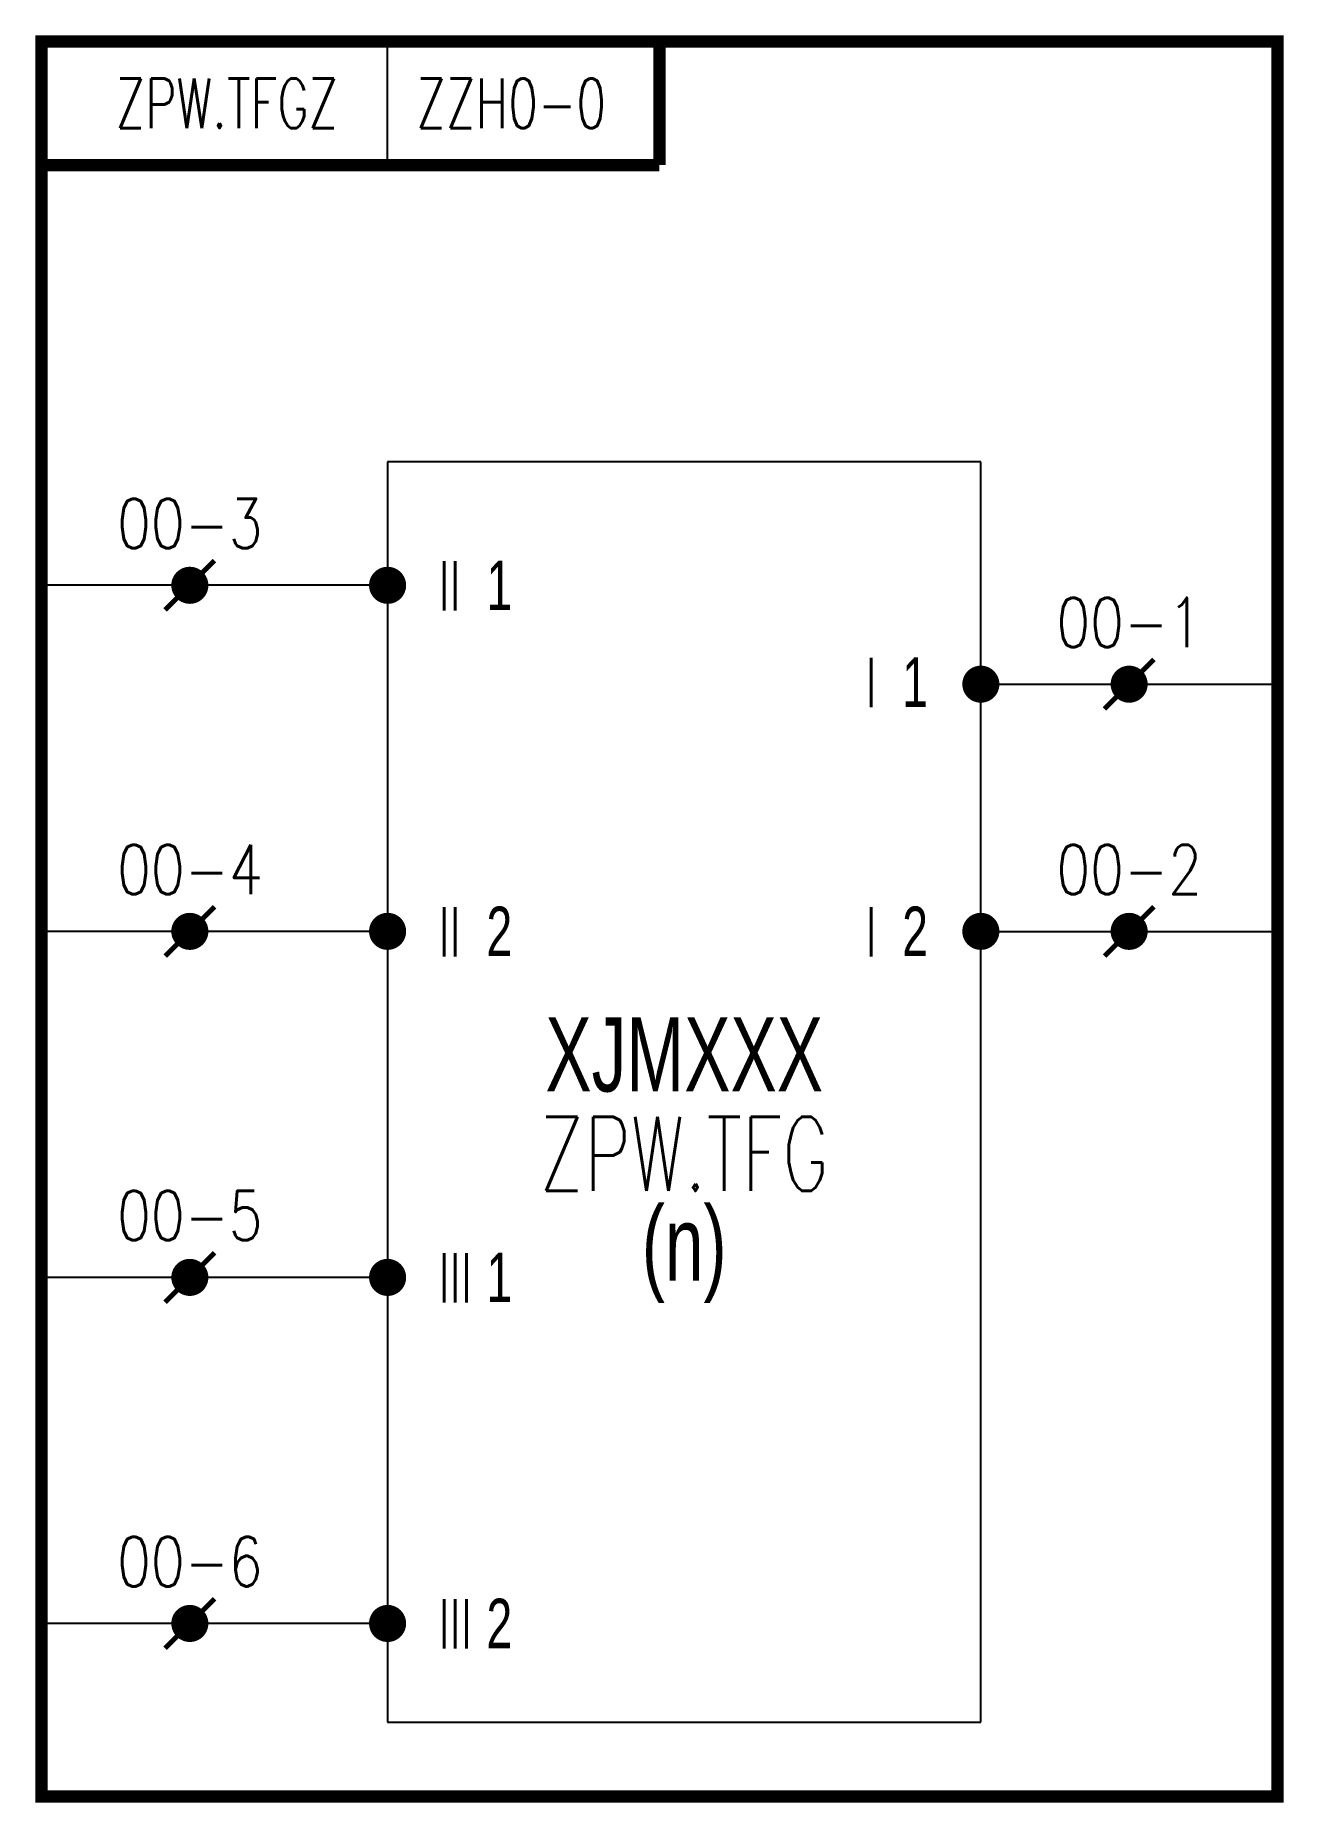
# Model space of a CAD drawing. Header units: millimetres. Extents: x -0.2 to 50.2, y -71.3 to 0.3.
import ezdxf
from ezdxf.enums import TextEntityAlignment as Align

# ---------------------------------------------------------------- set-up
doc = ezdxf.new("R2010")
doc.units = ezdxf.units.MM
doc.styles.add('HZ', font='TXT', dxfattribs={"width": 0.7, "bigfont": 'HZTXT'})

msp = doc.modelspace()

# ---------------------------------------------------------------- linework, layer by layer
for p, q in [((14, -5), (14, 0)), ((38, -17), (14, -17)), ((14, -17), (14, -40)), ((38, -40), (38, -17)), ((14, -22), (0, -22)), ((38, -26), (50, -26)), ((14, -36), (0, -36)), ((38, -36), (50, -36)), ((14, -40), (14, -68)), ((38, -68), (38, -40)), ((14, -50), (0, -50)), ((14, -64), (0, -64)), ((14, -68), (38, -68))]:
    msp.add_line(p, q)
at = {"const_width": 0.5}
msp.add_lwpolyline([(50, 0), (50, -71), (0, -71), (0, 0)], close=True, dxfattribs=at)
for points, const_width in [([(0, 0), (25, 0), (25, -5)], 0.5), ([(0, 0), (0, -5), (25, -5)], 0.5), ([(5, -23), (7, -21)], 0.2), ([(43, -27), (45, -25)], 0.2), ([(5, -37), (7, -35)], 0.2), ([(43, -37), (45, -35)], 0.2), ([(5, -51), (7, -49)], 0.2), ([(5, -65), (7, -63)], 0.2)]:
    msp.add_lwpolyline(points, dxfattribs=dict(const_width=const_width))
at = {"const_width": 0.75}
for points in [[(5.625, -22, 1), (6.375, -22, 1)], [(14.375, -22, -1), (13.625, -22, -1)], [(37.625, -26, 1), (38.375, -26, 1)], [(43.625, -26, 1), (44.375, -26, 1)], [(5.625, -36, 1), (6.375, -36, 1)], [(14.375, -36, -1), (13.625, -36, -1)], [(37.625, -36, 1), (38.375, -36, 1)], [(43.625, -36, 1), (44.375, -36, 1)], [(5.625, -50, 1), (6.375, -50, 1)], [(14.375, -50, -1), (13.625, -50, -1)], [(5.625, -64, 1), (6.375, -64, 1)], [(14.375, -64, -1), (13.625, -64, -1)]]:
    msp.add_lwpolyline(points, format="xyb", close=True, dxfattribs=at)

# ---------------------------------------------------------------- texts
at = {"style": 'HZ', "width": 0.7}
for s, height, p in [('ZPW.TFGZ', 2, (7.5, -2.5)), ('ZPW.TFG', 3, (26, -45))]:
    msp.add_text(s, height=height, dxfattribs=at).set_placement(p, align=Align.MIDDLE)
at = {"color": 5, "style": 'HZ', "width": 0.7}
msp.add_text('ZZH0-0', height=2, dxfattribs=at).set_placement((19, -2.5), align=Align.MIDDLE)
at = {"color": 3, "style": 'HZ', "width": 0.8}
for s, p in [('00-3', (6, -20.5)), ('00-1', (44, -24.5)), ('00-4', (6, -34.5)), ('00-2', (44, -34.5)), ('00-5', (6, -48.5)), ('00-6', (6, -62.5))]:
    msp.add_text(s, height=2, dxfattribs=at).set_placement(p, align=Align.CENTER)
at = {"style": 'HZ', "width": 0.7}
for p in [(16.053, -22.017), (16.5, -22.017), (33.32, -25.934), (16.053, -36.017), (16.5, -36.017), (33.32, -36.017), (16.053, -50.017), (16.5, -50.017), (16.95, -50.017), (16.053, -64.017), (16.5, -64.017), (16.95, -64.017)]:
    msp.add_text('I', height=2, dxfattribs=at).set_placement(p, align=Align.MIDDLE_LEFT)
at = {"width": 0.7}
for s, p in [('1', (18, -22)), ('1', (34.82, -25.917)), ('2', (18, -36)), ('2', (34.82, -36)), ('1', (18, -50)), ('2', (18, -64))]:
    msp.add_text(s, height=2, dxfattribs=at).set_placement(p, align=Align.MIDDLE_LEFT)
at = {"color": 3, "width": 0.7}
for s, p in [('XJMXXX', (26, -41)), ('(n)', (26, -49))]:
    msp.add_text(s, height=3, dxfattribs=at).set_placement(p, align=Align.MIDDLE)

doc.saveas('drawing.dxf')
